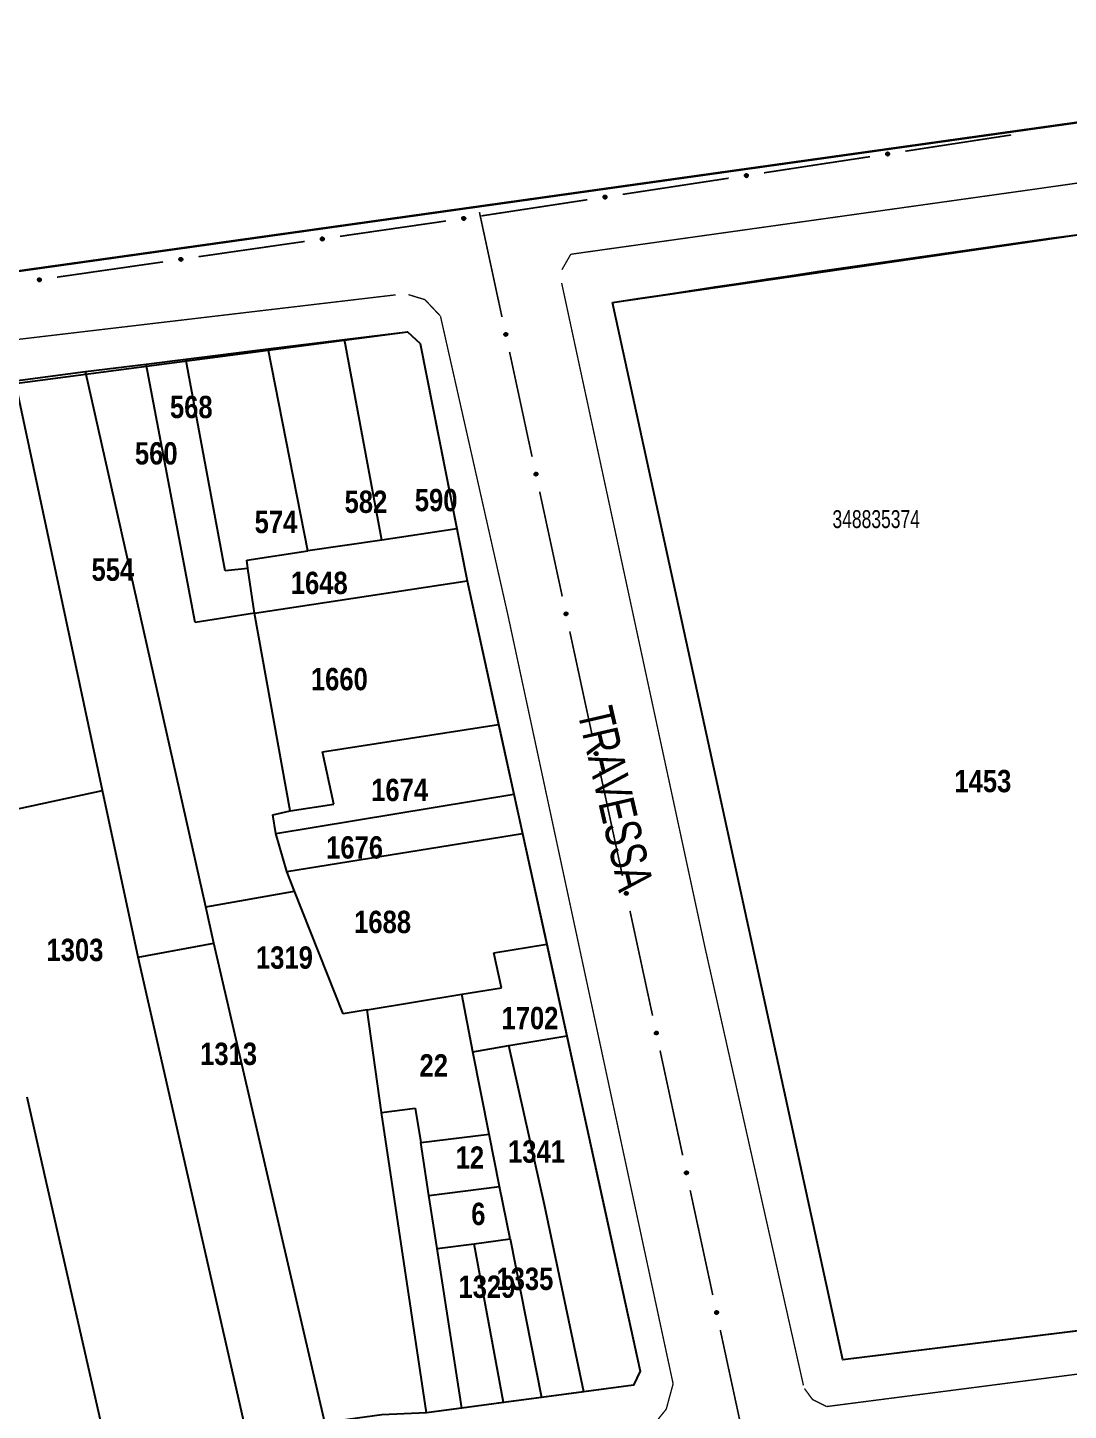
# Model space of a CAD drawing. Extents: x 200120 to 201962, y 4837541 to 4839252.
# Drawn here: x 201455.8 to 201572.3, y 4838923.5 to 4839078.3 of the extents above; entities that cross this region are included whole.
import ezdxf
from ezdxf.enums import TextEntityAlignment as Align

# ---------------------------------------------------------------- set-up
doc = ezdxf.new("R2010")
doc.units = 0
doc.header["$LTSCALE"] = 3
doc.header["$MEASUREMENT"] = 0
for name, color, linetype in [('CD-MALHA-LOTES', 40, 'CONTINUOUS'), ('CD_TXT_QUADRA', 7, 'CONTINUOUS'), ('LM-LIM-SETOR-FISCAL', 7, 'CONTINUOUS'), ('RU-QUADRAS', 210, 'CONTINUOUS'), ('SV-EIXO-RUA-PAV', 20, 'CONTINUOUS'), ('SV-RUA-PAVIM-S-GUIA-C-GUIA', 7, 'CONTINUOUS'), ('SV-TXT-RUA-PAV-S-GUIA-C-GUIA', 7, 'CONTINUOUS'), ('Th_NmrPort', 1, 'CONTINUOUS')]:
    doc.layers.add(name, color=color, linetype=linetype)
doc.styles.add('ARIAL', font='ARIAL.TTF')
doc.styles.get("Standard").update_dxf_attribs({"font": 'swisscbo.ttf'})
doc.linetypes.add('Limite', pattern='A,20,-3,[130,ltypeshp.shx,S=6.35,R=0,X=0,Y=0],-3,20', length=46)

msp = doc.modelspace()

# ---------------------------------------------------------------- linework, layer by layer
at = {"layer": 'CD-MALHA-LOTES'}
for p, q in [((201521.24, 4839047.5), (201574.82, 4839055.32)), ((201547, 4838929.18), (201521.24, 4839047.5)), ((201491.21, 4839043.38), (201498.27, 4839044.25)), ((201498.27, 4839044.25), (201499.69, 4839042.91)), ((201482.69, 4839042.33), (201491.21, 4839043.38)), ((201495.39, 4839020.93), (201491.21, 4839043.38)), ((201499.69, 4839042.91), (201503.8, 4839022.18)), ((201469, 4839040.63), (201473.46, 4839041.18)), ((201473.46, 4839041.18), (201482.69, 4839042.33)), ((201477.85, 4839017.48), (201473.46, 4839041.18)), ((201487.1, 4839019.7), (201482.69, 4839042.33)), ((201454.36, 4839038.73), (201462.21, 4839039.79)), ((201462.21, 4839039.79), (201469, 4839040.63)), ((201475.68, 4838979.86), (201462.21, 4839039.79)), ((201474.5, 4839011.71), (201469, 4839040.63)), ((201464.14, 4838992.89), (201454.36, 4839038.73)), ((201495.39, 4839020.93), (201487.1, 4839019.7)), ((201503.8, 4839022.18), (201495.39, 4839020.93)), ((201503.8, 4839022.18), (201504.95, 4839016.36)), ((201480.28, 4839018.68), (201487.1, 4839019.7)), ((201480.41, 4839017.75), (201477.85, 4839017.48)), ((201480.41, 4839017.75), (201480.28, 4839018.68)), ((201481.13, 4839012.73), (201480.41, 4839017.75)), ((201481.13, 4839012.73), (201504.95, 4839016.36)), ((201504.95, 4839016.36), (201508.47, 4839000.28)), ((201481.13, 4839012.73), (201474.5, 4839011.71)), ((201485.14, 4838990.6), (201481.13, 4839012.73)), ((201488.75, 4838997.22), (201508.47, 4839000.28)), ((201508.47, 4839000.28), (201510.18, 4838992.48)), ((201490.03, 4838991.36), (201488.75, 4838997.22)), ((201428.15, 4838985.18), (201464.14, 4838992.89)), ((201468.12, 4838974.23), (201464.14, 4838992.89)), ((201483.53, 4838988.07), (201510.18, 4838992.48)), ((201485.14, 4838990.6), (201490.03, 4838991.36)), ((201510.18, 4838992.48), (201511.14, 4838988.09)), ((201483.18, 4838990.18), (201485.14, 4838990.6)), ((201483.53, 4838988.07), (201483.18, 4838990.18)), ((201484.77, 4838983.84), (201483.53, 4838988.07)), ((201484.77, 4838983.84), (201511.14, 4838988.09)), ((201511.14, 4838988.09), (201513.86, 4838975.68)), ((201485.63, 4838981.64), (201484.77, 4838983.84)), ((201475.68, 4838979.86), (201485.63, 4838981.64)), ((201491.06, 4838967.91), (201485.63, 4838981.64)), ((201476.61, 4838975.8), (201475.68, 4838979.86)), ((201468.12, 4838974.23), (201476.61, 4838975.8)), ((201489.01, 4838922.14), (201476.61, 4838975.8)), ((201507.94, 4838974.72), (201513.86, 4838975.68)), ((201508.8, 4838970.81), (201507.94, 4838974.72)), ((201513.86, 4838975.68), (201516.1, 4838965.44)), ((201480.26, 4838920.97), (201468.12, 4838974.23)), ((201493.76, 4838968.35), (201504.36, 4838970.09)), ((201504.36, 4838970.09), (201508.8, 4838970.81)), ((201505.59, 4838963.64), (201504.36, 4838970.09)), ((201493.76, 4838968.35), (201491.06, 4838967.91)), ((201495.37, 4838956.84), (201493.76, 4838968.35)), ((201509.63, 4838964.35), (201516.1, 4838965.44)), ((201516.1, 4838965.44), (201520.04, 4838947.45)), ((201505.59, 4838963.64), (201509.63, 4838964.35)), ((201507.42, 4838954.41), (201505.59, 4838963.64)), ((201513.61, 4838946.52), (201509.63, 4838964.35)), ((201457.87, 4838948.98), (201455.7, 4838958.55)), ((201495.37, 4838956.84), (201499.15, 4838957.33)), ((201499.15, 4838957.33), (201499.75, 4838953.48)), ((201500.4, 4838923.22), (201495.37, 4838956.84)), ((201499.75, 4838953.48), (201507.42, 4838954.41)), ((201508.59, 4838948.55), (201507.42, 4838954.41)), ((201500.67, 4838947.55), (201499.75, 4838953.48)), ((201464.72, 4838918.9), (201457.87, 4838948.98)), ((201500.67, 4838947.55), (201508.59, 4838948.55)), ((201509.76, 4838942.69), (201508.59, 4838948.55)), ((201501.59, 4838941.62), (201500.67, 4838947.55)), ((201518.02, 4838925.58), (201513.61, 4838946.52)), ((201520.04, 4838947.45), (201524.31, 4838927.91)), ((201501.59, 4838941.62), (201505.72, 4838942.16)), ((201505.72, 4838942.16), (201509.76, 4838942.69)), ((201509.03, 4838924.38), (201505.72, 4838942.16)), ((201509.76, 4838942.69), (201513.29, 4838924.95)), ((201504.37, 4838923.75), (201501.59, 4838941.62)), ((201594.21, 4838934.97), (201547, 4838929.18)), ((201524.31, 4838927.91), (201523.56, 4838926.32)), ((201523.56, 4838926.32), (201518.02, 4838925.58)), ((201513.29, 4838924.95), (201509.03, 4838924.38)), ((201518.02, 4838925.58), (201513.29, 4838924.95)), ((201504.37, 4838923.75), (201500.4, 4838923.22)), ((201509.03, 4838924.38), (201504.37, 4838923.75))]:
    msp.add_line(p, q, dxfattribs=at)
at = {"layer": 'LM-LIM-SETOR-FISCAL', "linetype": 'Limite', "ltscale": 0.1, "const_width": 0.25}
msp.add_lwpolyline([(201061.47, 4838944.21), (201080.55, 4838915.14), (201093.87, 4838927.05), (201132.52, 4838956.39), (201159.21, 4838974.45), (201226.49, 4839019), (201647.91, 4839078.14), (201676.49, 4838941.35), (201680.12, 4838941.9), (201689.97, 4838899.54), (201695.64, 4838875.82), (201701.83, 4838849.53), (201705.72, 4838833.17), (201725.64, 4838746.02), (201739.56, 4838683.09), (201748.1, 4838649.87), (201789.28, 4838468.11), (201797.06, 4838435.14), (201821.33, 4838330.99), (201830.02, 4838290.7), (201844.05, 4838233.07), (201798.93, 4838229.75), (201783.06, 4838223.87)], dxfattribs=at)
at = {"layer": 'RU-QUADRAS', "color": 6, "linetype": 'Continuous'}
msp.add_lwpolyline([(201521.24, 4839047.5, -0.007946), (201613.2, 4839060.3), (201640.15, 4839065.94), (201645.87, 4839042.64), (201667.21, 4838947.21), (201665.65, 4838945.28, 0.015327), (201594.21, 4838934.97), (201547, 4838929.18)], format="xyb", close=True, dxfattribs=at)
msp.add_lwpolyline([(201386.79, 4839029.57), (201498.27, 4839044.25), (201499.69, 4839042.91), (201504.95, 4839016.36), (201524.31, 4838927.91), (201523.56, 4838926.32), (201500.4, 4838923.22), (201495.41, 4838922.99), (201413.2, 4838911.72)], close=True, dxfattribs=at)
at = {"layer": 'SV-EIXO-RUA-PAV', "const_width": 0.18}
for points in [[(201554, 4839064.45), (201565.86, 4839066.27)], [(201538.19, 4839062.03), (201545.11, 4839063.09)], [(201545.11, 4839063.09), (201545.98, 4839063.22)], [(201545.98, 4839063.22), (201550.05, 4839063.84)], [(201522.37, 4839059.62), (201534.23, 4839061.43)], [(201506.55, 4839057.21), (201518.41, 4839059.02)], [(201490.72, 4839054.92), (201502.59, 4839056.64)], [(201506.33, 4839057.63), (201506.42, 4839057.19)], [(201506.42, 4839057.19), (201508.85, 4839045.89)], [(201474.88, 4839052.64), (201486.76, 4839054.35)], [(201459.04, 4839050.35), (201470.92, 4839052.06)], [(201509.7, 4839041.98), (201512.22, 4839030.25)], [(201513.07, 4839026.34), (201515.6, 4839014.61)], [(201516.44, 4839010.7), (201518.97, 4838998.97)], [(201519.81, 4838995.06), (201522.34, 4838983.33)], [(201523.18, 4838979.42), (201525.71, 4838967.69)], [(201526.55, 4838963.78), (201529.08, 4838952.05)], [(201529.92, 4838948.14), (201532.45, 4838936.41)], [(201533.29, 4838932.5), (201535.82, 4838920.77)]]:
    msp.add_lwpolyline(points, dxfattribs=at)
at = {"layer": 'SV-EIXO-RUA-PAV'}
for points in [[(201551.87, 4839064.23), (201551.9, 4839064.27), (201551.93, 4839064.3), (201551.96, 4839064.32), (201552, 4839064.32), (201552.03, 4839064.33), (201552.07, 4839064.32), (201552.11, 4839064.31), (201552.15, 4839064.28), (201552.17, 4839064.24), (201552.19, 4839064.21), (201552.2, 4839064.18), (201552.2, 4839064.14), (201552.19, 4839064.1), (201552.18, 4839064.07), (201552.15, 4839064.03), (201552.12, 4839064), (201552.08, 4839063.98), (201552.05, 4839063.98), (201552.01, 4839063.97), (201551.98, 4839063.98), (201551.94, 4839063.99), (201551.9, 4839064.02), (201551.87, 4839064.06), (201551.86, 4839064.09), (201551.85, 4839064.12), (201551.85, 4839064.16), (201551.85, 4839064.19), (201551.87, 4839064.23)], [(201536.05, 4839061.82), (201536.08, 4839061.86), (201536.11, 4839061.89), (201536.15, 4839061.9), (201536.18, 4839061.91), (201536.21, 4839061.91), (201536.25, 4839061.91), (201536.29, 4839061.89), (201536.33, 4839061.86), (201536.36, 4839061.83), (201536.37, 4839061.79), (201536.38, 4839061.76), (201536.38, 4839061.73), (201536.38, 4839061.69), (201536.36, 4839061.65), (201536.33, 4839061.61), (201536.3, 4839061.58), (201536.27, 4839061.57), (201536.23, 4839061.56), (201536.2, 4839061.56), (201536.16, 4839061.56), (201536.12, 4839061.58), (201536.08, 4839061.61), (201536.05, 4839061.64), (201536.04, 4839061.67), (201536.03, 4839061.71), (201536.03, 4839061.74), (201536.03, 4839061.78), (201536.05, 4839061.82)], [(201520.23, 4839059.41), (201520.26, 4839059.45), (201520.29, 4839059.48), (201520.33, 4839059.49), (201520.36, 4839059.5), (201520.4, 4839059.5), (201520.43, 4839059.49), (201520.47, 4839059.48), (201520.51, 4839059.45), (201520.54, 4839059.42), (201520.56, 4839059.38), (201520.56, 4839059.35), (201520.57, 4839059.31), (201520.56, 4839059.28), (201520.54, 4839059.24), (201520.52, 4839059.2), (201520.48, 4839059.17), (201520.45, 4839059.16), (201520.41, 4839059.15), (201520.38, 4839059.15), (201520.34, 4839059.15), (201520.3, 4839059.17), (201520.27, 4839059.2), (201520.24, 4839059.23), (201520.22, 4839059.26), (201520.22, 4839059.3), (201520.21, 4839059.33), (201520.22, 4839059.37), (201520.23, 4839059.41)], [(201504.41, 4839057.01), (201504.44, 4839057.05), (201504.48, 4839057.08), (201504.51, 4839057.1), (201504.54, 4839057.1), (201504.58, 4839057.1), (201504.62, 4839057.1), (201504.65, 4839057.08), (201504.69, 4839057.05), (201504.72, 4839057.02), (201504.74, 4839056.99), (201504.75, 4839056.95), (201504.75, 4839056.92), (201504.74, 4839056.88), (201504.72, 4839056.84), (201504.69, 4839056.8), (201504.66, 4839056.77), (201504.63, 4839056.76), (201504.59, 4839056.75), (201504.56, 4839056.75), (201504.52, 4839056.76), (201504.48, 4839056.77), (201504.44, 4839056.8), (201504.42, 4839056.83), (201504.4, 4839056.87), (201504.4, 4839056.9), (201504.39, 4839056.94), (201504.4, 4839056.97), (201504.41, 4839057.01)], [(201488.58, 4839054.73), (201488.61, 4839054.76), (201488.64, 4839054.79), (201488.67, 4839054.81), (201488.71, 4839054.81), (201488.74, 4839054.82), (201488.78, 4839054.81), (201488.82, 4839054.8), (201488.86, 4839054.77), (201488.88, 4839054.73), (201488.9, 4839054.7), (201488.91, 4839054.66), (201488.91, 4839054.63), (201488.9, 4839054.59), (201488.89, 4839054.55), (201488.86, 4839054.51), (201488.83, 4839054.49), (201488.79, 4839054.47), (201488.76, 4839054.47), (201488.72, 4839054.46), (201488.69, 4839054.47), (201488.65, 4839054.48), (201488.61, 4839054.51), (201488.58, 4839054.55), (201488.57, 4839054.58), (201488.56, 4839054.61), (201488.56, 4839054.65), (201488.56, 4839054.69), (201488.58, 4839054.73)], [(201472.74, 4839052.44), (201472.77, 4839052.48), (201472.8, 4839052.51), (201472.84, 4839052.52), (201472.87, 4839052.53), (201472.91, 4839052.53), (201472.94, 4839052.52), (201472.98, 4839052.51), (201473.02, 4839052.48), (201473.05, 4839052.45), (201473.07, 4839052.41), (201473.07, 4839052.38), (201473.08, 4839052.34), (201473.07, 4839052.31), (201473.05, 4839052.27), (201473.02, 4839052.23), (201472.99, 4839052.2), (201472.96, 4839052.19), (201472.92, 4839052.18), (201472.89, 4839052.18), (201472.85, 4839052.18), (201472.81, 4839052.2), (201472.77, 4839052.23), (201472.75, 4839052.26), (201472.73, 4839052.29), (201472.72, 4839052.33), (201472.72, 4839052.36), (201472.73, 4839052.4), (201472.74, 4839052.44)], [(201456.91, 4839050.15), (201456.94, 4839050.19), (201456.97, 4839050.22), (201457, 4839050.24), (201457.04, 4839050.24), (201457.07, 4839050.24), (201457.11, 4839050.24), (201457.15, 4839050.22), (201457.19, 4839050.19), (201457.21, 4839050.16), (201457.23, 4839050.13), (201457.24, 4839050.09), (201457.24, 4839050.06), (201457.23, 4839050.02), (201457.22, 4839049.98), (201457.19, 4839049.94), (201457.15, 4839049.91), (201457.12, 4839049.9), (201457.09, 4839049.89), (201457.05, 4839049.89), (201457.02, 4839049.9), (201456.98, 4839049.91), (201456.94, 4839049.94), (201456.91, 4839049.97), (201456.9, 4839050.01), (201456.89, 4839050.04), (201456.89, 4839050.08), (201456.89, 4839050.11), (201456.91, 4839050.15)], [(201509.35, 4839044.1), (201509.39, 4839044.08), (201509.42, 4839044.05), (201509.44, 4839044.01), (201509.45, 4839043.98), (201509.46, 4839043.94), (201509.45, 4839043.91), (201509.44, 4839043.87), (201509.41, 4839043.83), (201509.38, 4839043.8), (201509.35, 4839043.78), (201509.31, 4839043.77), (201509.28, 4839043.76), (201509.24, 4839043.77), (201509.2, 4839043.78), (201509.16, 4839043.81), (201509.13, 4839043.84), (201509.12, 4839043.87), (201509.11, 4839043.91), (201509.1, 4839043.94), (201509.1, 4839043.98), (201509.12, 4839044.02), (201509.14, 4839044.06), (201509.17, 4839044.09), (201509.21, 4839044.1), (201509.24, 4839044.11), (201509.28, 4839044.12), (201509.31, 4839044.12), (201509.35, 4839044.1)], [(201512.72, 4839028.46), (201512.76, 4839028.44), (201512.8, 4839028.41), (201512.81, 4839028.37), (201512.82, 4839028.34), (201512.83, 4839028.3), (201512.82, 4839028.27), (201512.81, 4839028.23), (201512.78, 4839028.19), (201512.75, 4839028.16), (201512.72, 4839028.14), (201512.69, 4839028.13), (201512.65, 4839028.12), (201512.61, 4839028.13), (201512.57, 4839028.14), (201512.53, 4839028.17), (201512.5, 4839028.2), (201512.49, 4839028.23), (201512.48, 4839028.27), (201512.47, 4839028.3), (201512.48, 4839028.34), (201512.49, 4839028.38), (201512.52, 4839028.42), (201512.55, 4839028.45), (201512.58, 4839028.46), (201512.61, 4839028.47), (201512.65, 4839028.48), (201512.68, 4839028.48), (201512.72, 4839028.46)], [(201516.09, 4839012.82), (201516.14, 4839012.79), (201516.17, 4839012.76), (201516.18, 4839012.73), (201516.19, 4839012.7), (201516.2, 4839012.66), (201516.19, 4839012.63), (201516.18, 4839012.59), (201516.15, 4839012.55), (201516.12, 4839012.52), (201516.09, 4839012.5), (201516.06, 4839012.49), (201516.02, 4839012.48), (201515.98, 4839012.49), (201515.94, 4839012.5), (201515.9, 4839012.53), (201515.87, 4839012.56), (201515.86, 4839012.59), (201515.85, 4839012.62), (201515.84, 4839012.66), (201515.85, 4839012.7), (201515.86, 4839012.74), (201515.89, 4839012.78), (201515.92, 4839012.81), (201515.95, 4839012.82), (201515.98, 4839012.83), (201516.02, 4839012.84), (201516.05, 4839012.84), (201516.09, 4839012.82)], [(201519.46, 4838997.18), (201519.51, 4838997.15), (201519.54, 4838997.12), (201519.55, 4838997.09), (201519.56, 4838997.06), (201519.57, 4838997.02), (201519.56, 4838996.99), (201519.55, 4838996.95), (201519.53, 4838996.9), (201519.49, 4838996.88), (201519.46, 4838996.86), (201519.43, 4838996.85), (201519.39, 4838996.84), (201519.35, 4838996.85), (201519.31, 4838996.86), (201519.27, 4838996.89), (201519.24, 4838996.92), (201519.23, 4838996.95), (201519.22, 4838996.98), (201519.21, 4838997.02), (201519.22, 4838997.05), (201519.23, 4838997.09), (201519.26, 4838997.14), (201519.29, 4838997.16), (201519.32, 4838997.18), (201519.35, 4838997.19), (201519.39, 4838997.2), (201519.42, 4838997.19), (201519.46, 4838997.18)], [(201522.83, 4838981.54), (201522.88, 4838981.51), (201522.91, 4838981.48), (201522.92, 4838981.45), (201522.93, 4838981.42), (201522.94, 4838981.38), (201522.93, 4838981.34), (201522.92, 4838981.31), (201522.9, 4838981.26), (201522.86, 4838981.23), (201522.83, 4838981.22), (201522.8, 4838981.2), (201522.76, 4838981.2), (201522.73, 4838981.21), (201522.69, 4838981.22), (201522.64, 4838981.25), (201522.61, 4838981.28), (201522.6, 4838981.31), (201522.59, 4838981.34), (201522.58, 4838981.38), (201522.59, 4838981.41), (201522.6, 4838981.45), (201522.63, 4838981.49), (201522.66, 4838981.52), (201522.69, 4838981.54), (201522.72, 4838981.55), (201522.76, 4838981.56), (201522.79, 4838981.55), (201522.83, 4838981.54)], [(201526.21, 4838965.9), (201526.25, 4838965.87), (201526.28, 4838965.84), (201526.29, 4838965.81), (201526.3, 4838965.77), (201526.31, 4838965.74), (201526.3, 4838965.7), (201526.29, 4838965.66), (201526.27, 4838965.62), (201526.23, 4838965.59), (201526.2, 4838965.57), (201526.17, 4838965.56), (201526.13, 4838965.56), (201526.1, 4838965.56), (201526.06, 4838965.58), (201526.01, 4838965.6), (201525.98, 4838965.63), (201525.97, 4838965.67), (201525.96, 4838965.7), (201525.95, 4838965.74), (201525.96, 4838965.77), (201525.97, 4838965.81), (201526, 4838965.85), (201526.03, 4838965.88), (201526.06, 4838965.9), (201526.09, 4838965.91), (201526.13, 4838965.91), (201526.16, 4838965.91), (201526.21, 4838965.9)], [(201529.58, 4838950.26), (201529.62, 4838950.23), (201529.65, 4838950.2), (201529.67, 4838950.17), (201529.67, 4838950.13), (201529.68, 4838950.1), (201529.67, 4838950.06), (201529.66, 4838950.02), (201529.64, 4838949.98), (201529.6, 4838949.95), (201529.57, 4838949.93), (201529.54, 4838949.92), (201529.5, 4838949.92), (201529.47, 4838949.92), (201529.43, 4838949.94), (201529.38, 4838949.96), (201529.36, 4838949.99), (201529.34, 4838950.03), (201529.33, 4838950.06), (201529.32, 4838950.1), (201529.33, 4838950.13), (201529.34, 4838950.17), (201529.37, 4838950.21), (201529.4, 4838950.24), (201529.43, 4838950.26), (201529.46, 4838950.27), (201529.5, 4838950.27), (201529.54, 4838950.27), (201529.58, 4838950.26)], [(201532.95, 4838934.62), (201532.99, 4838934.59), (201533.02, 4838934.56), (201533.04, 4838934.53), (201533.04, 4838934.49), (201533.05, 4838934.46), (201533.05, 4838934.42), (201533.03, 4838934.38), (201533.01, 4838934.34), (201532.97, 4838934.31), (201532.94, 4838934.29), (201532.91, 4838934.28), (201532.87, 4838934.28), (201532.84, 4838934.28), (201532.8, 4838934.3), (201532.76, 4838934.32), (201532.73, 4838934.35), (201532.71, 4838934.38), (201532.7, 4838934.42), (201532.69, 4838934.45), (201532.7, 4838934.49), (201532.71, 4838934.53), (201532.74, 4838934.57), (201532.77, 4838934.6), (201532.8, 4838934.62), (201532.83, 4838934.63), (201532.87, 4838934.63), (201532.91, 4838934.63), (201532.95, 4838934.62)]]:
    msp.add_lwpolyline(points, close=True, dxfattribs=at)
for points in [[(201551.85, 4839064.19), (201552.15, 4839064.28)], [(201551.85, 4839064.18), (201552.15, 4839064.26)], [(201551.85, 4839064.16), (201552.17, 4839064.24)], [(201551.85, 4839064.14), (201552.18, 4839064.23)], [(201551.85, 4839064.12), (201552.19, 4839064.21)], [(201551.86, 4839064.21), (201552.12, 4839064.29)], [(201551.86, 4839064.11), (201552.19, 4839064.19)], [(201551.86, 4839064.09), (201552.2, 4839064.18)], [(201551.87, 4839064.23), (201552.11, 4839064.31)], [(201551.87, 4839064.07), (201552.2, 4839064.16)], [(201551.87, 4839064.06), (201552.2, 4839064.14)], [(201551.88, 4839064.26), (201552.08, 4839064.31)], [(201551.89, 4839064.04), (201552.19, 4839064.12)], [(201551.9, 4839064.27), (201552.07, 4839064.32)], [(201551.9, 4839064.02), (201552.19, 4839064.1)], [(201551.91, 4839064.29), (201552.04, 4839064.32)], [(201551.92, 4839064.01), (201552.18, 4839064.08)], [(201551.93, 4839064.3), (201552.03, 4839064.33)], [(201551.94, 4839063.99), (201552.18, 4839064.07)], [(201551.96, 4839063.99), (201552.16, 4839064.04)], [(201551.98, 4839063.98), (201552.15, 4839064.03)], [(201552, 4839063.98), (201552.13, 4839064.01)], [(201552.01, 4839063.97), (201552.12, 4839064)], [(201536.03, 4839061.78), (201536.33, 4839061.86)], [(201536.03, 4839061.74), (201536.36, 4839061.83)], [(201536.03, 4839061.73), (201536.36, 4839061.81)], [(201536.03, 4839061.71), (201536.37, 4839061.79)], [(201536.04, 4839061.8), (201536.31, 4839061.87)], [(201536.04, 4839061.76), (201536.34, 4839061.84)], [(201536.04, 4839061.69), (201536.38, 4839061.77)], [(201536.04, 4839061.67), (201536.38, 4839061.76)], [(201536.05, 4839061.82), (201536.29, 4839061.89)], [(201536.05, 4839061.66), (201536.38, 4839061.74)], [(201536.05, 4839061.64), (201536.38, 4839061.73)], [(201536.07, 4839061.84), (201536.26, 4839061.9)], [(201536.07, 4839061.62), (201536.38, 4839061.71)], [(201536.08, 4839061.86), (201536.25, 4839061.91)], [(201536.08, 4839061.61), (201536.38, 4839061.69)], [(201536.1, 4839061.87), (201536.22, 4839061.91)], [(201536.11, 4839061.89), (201536.21, 4839061.91)], [(201536.11, 4839061.59), (201536.37, 4839061.67)], [(201536.12, 4839061.58), (201536.36, 4839061.65)], [(201536.15, 4839061.57), (201536.34, 4839061.63)], [(201536.16, 4839061.56), (201536.33, 4839061.61)], [(201536.18, 4839061.56), (201536.31, 4839061.59)], [(201536.2, 4839061.56), (201536.3, 4839061.58)], [(201520.21, 4839059.33), (201520.54, 4839059.42)], [(201520.22, 4839059.37), (201520.51, 4839059.45)], [(201520.22, 4839059.35), (201520.52, 4839059.43)], [(201520.23, 4839059.41), (201520.47, 4839059.48)], [(201520.23, 4839059.39), (201520.49, 4839059.46)], [(201520.25, 4839059.43), (201520.45, 4839059.49)], [(201520.26, 4839059.45), (201520.43, 4839059.49)], [(201520.28, 4839059.46), (201520.41, 4839059.49)], [(201520.29, 4839059.48), (201520.4, 4839059.5)], [(201520.22, 4839059.32), (201520.54, 4839059.4)], [(201520.22, 4839059.3), (201520.56, 4839059.38)], [(201520.22, 4839059.28), (201520.56, 4839059.36)], [(201520.22, 4839059.26), (201520.56, 4839059.35)], [(201520.23, 4839059.24), (201520.56, 4839059.33)], [(201520.24, 4839059.23), (201520.57, 4839059.31)], [(201520.25, 4839059.21), (201520.56, 4839059.29)], [(201520.27, 4839059.2), (201520.56, 4839059.28)], [(201520.29, 4839059.18), (201520.55, 4839059.26)], [(201520.3, 4839059.17), (201520.54, 4839059.24)], [(201520.33, 4839059.16), (201520.52, 4839059.22)], [(201520.34, 4839059.15), (201520.52, 4839059.2)], [(201520.37, 4839059.15), (201520.49, 4839059.18)], [(201520.38, 4839059.15), (201520.48, 4839059.17)], [(201504.39, 4839056.94), (201504.72, 4839057.02)], [(201504.4, 4839056.97), (201504.69, 4839057.05)], [(201504.4, 4839056.95), (201504.7, 4839057.04)], [(201504.4, 4839056.92), (201504.72, 4839057)], [(201504.4, 4839056.9), (201504.74, 4839056.99)], [(201504.4, 4839056.88), (201504.74, 4839056.97)], [(201504.4, 4839056.87), (201504.75, 4839056.95)], [(201504.41, 4839057.01), (201504.65, 4839057.08)], [(201504.41, 4839056.99), (201504.67, 4839057.07)], [(201504.41, 4839056.85), (201504.74, 4839056.93)], [(201504.42, 4839056.83), (201504.75, 4839056.92)], [(201504.43, 4839057.03), (201504.63, 4839057.09)], [(201504.43, 4839056.82), (201504.74, 4839056.9)], [(201504.44, 4839057.05), (201504.62, 4839057.1)], [(201504.44, 4839056.8), (201504.74, 4839056.88)], [(201504.46, 4839057.07), (201504.59, 4839057.1)], [(201504.47, 4839056.79), (201504.73, 4839056.86)], [(201504.48, 4839057.08), (201504.58, 4839057.1)], [(201504.48, 4839056.77), (201504.72, 4839056.84)], [(201504.51, 4839056.77), (201504.7, 4839056.82)], [(201504.52, 4839056.76), (201504.69, 4839056.8)], [(201504.54, 4839056.75), (201504.67, 4839056.79)], [(201504.56, 4839056.75), (201504.66, 4839056.77)], [(201488.57, 4839054.7), (201488.83, 4839054.78)], [(201488.58, 4839054.73), (201488.82, 4839054.8)], [(201488.6, 4839054.75), (201488.79, 4839054.8)], [(201488.61, 4839054.76), (201488.78, 4839054.81)], [(201488.63, 4839054.78), (201488.75, 4839054.81)], [(201488.64, 4839054.79), (201488.74, 4839054.82)], [(201488.56, 4839054.69), (201488.86, 4839054.77)], [(201488.56, 4839054.67), (201488.87, 4839054.75)], [(201488.56, 4839054.65), (201488.88, 4839054.73)], [(201488.56, 4839054.63), (201488.89, 4839054.72)], [(201488.56, 4839054.61), (201488.9, 4839054.7)], [(201488.57, 4839054.6), (201488.9, 4839054.68)], [(201488.57, 4839054.58), (201488.91, 4839054.66)], [(201488.58, 4839054.56), (201488.91, 4839054.65)], [(201488.58, 4839054.55), (201488.91, 4839054.63)], [(201488.6, 4839054.53), (201488.9, 4839054.61)], [(201488.61, 4839054.51), (201488.9, 4839054.59)], [(201488.63, 4839054.5), (201488.89, 4839054.57)], [(201488.65, 4839054.48), (201488.89, 4839054.55)], [(201488.67, 4839054.48), (201488.87, 4839054.53)], [(201488.69, 4839054.47), (201488.86, 4839054.51)], [(201488.71, 4839054.47), (201488.84, 4839054.5)], [(201488.72, 4839054.46), (201488.83, 4839054.49)], [(201472.72, 4839052.36), (201473.05, 4839052.45)], [(201472.72, 4839052.33), (201473.07, 4839052.41)], [(201472.73, 4839052.4), (201473.02, 4839052.48)], [(201472.73, 4839052.38), (201473.03, 4839052.46)], [(201472.73, 4839052.35), (201473.05, 4839052.43)], [(201472.73, 4839052.31), (201473.07, 4839052.39)], [(201472.73, 4839052.29), (201473.07, 4839052.38)], [(201472.74, 4839052.44), (201472.98, 4839052.51)], [(201472.74, 4839052.42), (201473, 4839052.49)], [(201472.74, 4839052.28), (201473.07, 4839052.36)], [(201472.75, 4839052.26), (201473.08, 4839052.34)], [(201472.76, 4839052.46), (201472.96, 4839052.52)], [(201472.76, 4839052.24), (201473.07, 4839052.32)], [(201472.77, 4839052.48), (201472.94, 4839052.52)], [(201472.77, 4839052.23), (201473.07, 4839052.31)], [(201472.79, 4839052.49), (201472.92, 4839052.53)], [(201472.8, 4839052.51), (201472.91, 4839052.53)], [(201472.8, 4839052.22), (201473.06, 4839052.29)], [(201472.81, 4839052.2), (201473.05, 4839052.27)], [(201472.84, 4839052.19), (201473.03, 4839052.25)], [(201472.85, 4839052.18), (201473.02, 4839052.23)], [(201472.87, 4839052.18), (201473, 4839052.21)], [(201472.89, 4839052.18), (201472.99, 4839052.2)], [(201456.89, 4839050.11), (201457.19, 4839050.19)], [(201456.89, 4839050.1), (201457.19, 4839050.18)], [(201456.89, 4839050.08), (201457.21, 4839050.16)], [(201456.89, 4839050.06), (201457.22, 4839050.14)], [(201456.89, 4839050.04), (201457.23, 4839050.13)], [(201456.9, 4839050.13), (201457.16, 4839050.21)], [(201456.91, 4839050.15), (201457.15, 4839050.22)], [(201456.92, 4839050.17), (201457.12, 4839050.23)], [(201456.94, 4839050.19), (201457.11, 4839050.24)], [(201456.95, 4839050.21), (201457.08, 4839050.24)], [(201456.97, 4839050.22), (201457.07, 4839050.24)], [(201456.89, 4839050.02), (201457.23, 4839050.11)], [(201456.9, 4839050.01), (201457.24, 4839050.09)], [(201456.91, 4839049.99), (201457.24, 4839050.07)], [(201456.91, 4839049.97), (201457.24, 4839050.06)], [(201456.93, 4839049.96), (201457.23, 4839050.04)], [(201456.94, 4839049.94), (201457.23, 4839050.02)], [(201456.96, 4839049.93), (201457.22, 4839050)], [(201456.98, 4839049.91), (201457.22, 4839049.98)], [(201457, 4839049.91), (201457.19, 4839049.96)], [(201457.02, 4839049.9), (201457.19, 4839049.94)], [(201457.04, 4839049.89), (201457.16, 4839049.93)], [(201457.05, 4839049.89), (201457.15, 4839049.91)], [(201509.1, 4839043.98), (201509.16, 4839043.81)], [(201509.1, 4839043.96), (201509.15, 4839043.83)], [(201509.1, 4839043.94), (201509.13, 4839043.84)], [(201509.11, 4839043.99), (201509.18, 4839043.8)], [(201509.12, 4839044.02), (201509.2, 4839043.78)], [(201509.13, 4839044.03), (201509.22, 4839043.78)], [(201509.14, 4839044.06), (201509.24, 4839043.77)], [(201509.16, 4839044.07), (201509.26, 4839043.77)], [(201509.17, 4839044.09), (201509.28, 4839043.76)], [(201509.19, 4839044.09), (201509.3, 4839043.77)], [(201509.21, 4839044.1), (201509.31, 4839043.77)], [(201509.22, 4839044.11), (201509.33, 4839043.77)], [(201509.24, 4839044.11), (201509.35, 4839043.78)], [(201509.26, 4839044.11), (201509.37, 4839043.79)], [(201509.28, 4839044.12), (201509.38, 4839043.8)], [(201509.3, 4839044.11), (201509.4, 4839043.82)], [(201509.31, 4839044.12), (201509.41, 4839043.83)], [(201509.33, 4839044.11), (201509.42, 4839043.85)], [(201509.35, 4839044.1), (201509.44, 4839043.87)], [(201509.37, 4839044.09), (201509.44, 4839043.9)], [(201509.39, 4839044.08), (201509.45, 4839043.91)], [(201509.41, 4839044.06), (201509.45, 4839043.94)], [(201509.42, 4839044.05), (201509.46, 4839043.94)], [(201512.58, 4839028.46), (201512.69, 4839028.13)], [(201512.59, 4839028.47), (201512.7, 4839028.13)], [(201512.61, 4839028.47), (201512.72, 4839028.14)], [(201512.63, 4839028.47), (201512.74, 4839028.15)], [(201512.65, 4839028.48), (201512.75, 4839028.16)], [(201512.67, 4839028.47), (201512.77, 4839028.18)], [(201512.68, 4839028.48), (201512.78, 4839028.19)], [(201512.7, 4839028.47), (201512.79, 4839028.21)], [(201512.72, 4839028.46), (201512.81, 4839028.23)], [(201512.47, 4839028.3), (201512.5, 4839028.2)], [(201512.48, 4839028.34), (201512.53, 4839028.17)], [(201512.48, 4839028.31), (201512.52, 4839028.19)], [(201512.49, 4839028.38), (201512.57, 4839028.14)], [(201512.49, 4839028.35), (201512.55, 4839028.16)], [(201512.5, 4839028.39), (201512.59, 4839028.14)], [(201512.52, 4839028.42), (201512.61, 4839028.13)], [(201512.53, 4839028.43), (201512.63, 4839028.13)], [(201512.55, 4839028.45), (201512.65, 4839028.12)], [(201512.56, 4839028.45), (201512.67, 4839028.13)], [(201512.75, 4839028.45), (201512.81, 4839028.26)], [(201512.76, 4839028.44), (201512.82, 4839028.27)], [(201512.78, 4839028.42), (201512.82, 4839028.29)], [(201512.8, 4839028.41), (201512.83, 4839028.3)], [(201515.84, 4839012.66), (201515.87, 4839012.56)], [(201515.85, 4839012.7), (201515.9, 4839012.53)], [(201515.85, 4839012.67), (201515.89, 4839012.55)], [(201515.86, 4839012.74), (201515.94, 4839012.5)], [(201515.86, 4839012.71), (201515.92, 4839012.52)], [(201515.87, 4839012.75), (201515.96, 4839012.5)], [(201515.89, 4839012.78), (201515.98, 4839012.49)], [(201515.9, 4839012.79), (201516, 4839012.49)], [(201515.92, 4839012.81), (201516.02, 4839012.48)], [(201515.93, 4839012.81), (201516.04, 4839012.49)], [(201515.95, 4839012.82), (201516.06, 4839012.49)], [(201515.97, 4839012.82), (201516.07, 4839012.49)], [(201515.98, 4839012.83), (201516.09, 4839012.5)], [(201516, 4839012.83), (201516.11, 4839012.51)], [(201516.02, 4839012.84), (201516.12, 4839012.52)], [(201516.04, 4839012.83), (201516.14, 4839012.54)], [(201516.05, 4839012.84), (201516.15, 4839012.55)], [(201516.07, 4839012.83), (201516.17, 4839012.57)], [(201516.09, 4839012.82), (201516.18, 4839012.59)], [(201516.12, 4839012.81), (201516.18, 4839012.61)], [(201516.14, 4839012.79), (201516.19, 4839012.63)], [(201516.15, 4839012.78), (201516.19, 4839012.65)], [(201516.17, 4839012.76), (201516.2, 4839012.66)], [(201519.21, 4838997.02), (201519.24, 4838996.92)], [(201519.22, 4838997.05), (201519.27, 4838996.89)], [(201519.22, 4838997.03), (201519.26, 4838996.91)], [(201519.23, 4838997.09), (201519.31, 4838996.86)], [(201519.23, 4838997.07), (201519.29, 4838996.88)], [(201519.25, 4838997.11), (201519.33, 4838996.86)], [(201519.26, 4838997.14), (201519.35, 4838996.85)], [(201519.27, 4838997.15), (201519.37, 4838996.85)], [(201519.29, 4838997.16), (201519.39, 4838996.84)], [(201519.3, 4838997.17), (201519.41, 4838996.85)], [(201519.32, 4838997.18), (201519.43, 4838996.85)], [(201519.34, 4838997.18), (201519.44, 4838996.85)], [(201519.35, 4838997.19), (201519.46, 4838996.86)], [(201519.37, 4838997.19), (201519.48, 4838996.87)], [(201519.39, 4838997.2), (201519.49, 4838996.88)], [(201519.41, 4838997.19), (201519.51, 4838996.89)], [(201519.42, 4838997.19), (201519.53, 4838996.9)], [(201519.44, 4838997.19), (201519.54, 4838996.93)], [(201519.46, 4838997.18), (201519.55, 4838996.95)], [(201519.49, 4838997.16), (201519.56, 4838996.97)], [(201519.51, 4838997.15), (201519.56, 4838996.99)], [(201519.52, 4838997.14), (201519.56, 4838997.01)], [(201519.54, 4838997.12), (201519.57, 4838997.02)], [(201522.58, 4838981.38), (201522.61, 4838981.28)], [(201522.59, 4838981.41), (201522.64, 4838981.25)], [(201522.59, 4838981.39), (201522.63, 4838981.27)], [(201522.6, 4838981.45), (201522.69, 4838981.22)], [(201522.6, 4838981.43), (201522.66, 4838981.24)], [(201522.62, 4838981.47), (201522.7, 4838981.21)], [(201522.63, 4838981.49), (201522.73, 4838981.21)], [(201522.64, 4838981.51), (201522.74, 4838981.21)], [(201522.66, 4838981.52), (201522.76, 4838981.2)], [(201522.67, 4838981.53), (201522.78, 4838981.21)], [(201522.69, 4838981.54), (201522.8, 4838981.2)], [(201522.71, 4838981.54), (201522.81, 4838981.21)], [(201522.72, 4838981.55), (201522.83, 4838981.22)], [(201522.74, 4838981.55), (201522.85, 4838981.23)], [(201522.76, 4838981.56), (201522.86, 4838981.23)], [(201522.78, 4838981.55), (201522.88, 4838981.25)], [(201522.79, 4838981.55), (201522.9, 4838981.26)], [(201522.81, 4838981.55), (201522.91, 4838981.29)], [(201522.83, 4838981.54), (201522.92, 4838981.31)], [(201522.86, 4838981.52), (201522.93, 4838981.33)], [(201522.88, 4838981.51), (201522.93, 4838981.34)], [(201522.89, 4838981.5), (201522.93, 4838981.37)], [(201522.91, 4838981.48), (201522.94, 4838981.38)], [(201525.95, 4838965.74), (201525.98, 4838965.63)], [(201525.96, 4838965.77), (201526.01, 4838965.6)], [(201525.96, 4838965.75), (201526, 4838965.63)], [(201525.97, 4838965.81), (201526.06, 4838965.58)], [(201525.97, 4838965.79), (201526.03, 4838965.6)], [(201525.99, 4838965.83), (201526.07, 4838965.57)], [(201526, 4838965.85), (201526.1, 4838965.56)], [(201526.01, 4838965.87), (201526.11, 4838965.57)], [(201526.03, 4838965.88), (201526.13, 4838965.56)], [(201526.04, 4838965.89), (201526.15, 4838965.56)], [(201526.06, 4838965.9), (201526.17, 4838965.56)], [(201526.08, 4838965.9), (201526.18, 4838965.57)], [(201526.09, 4838965.91), (201526.2, 4838965.57)], [(201526.11, 4838965.91), (201526.22, 4838965.59)], [(201526.13, 4838965.91), (201526.23, 4838965.59)], [(201526.15, 4838965.91), (201526.25, 4838965.61)], [(201526.16, 4838965.91), (201526.27, 4838965.62)], [(201526.18, 4838965.9), (201526.28, 4838965.65)], [(201526.21, 4838965.9), (201526.29, 4838965.66)], [(201526.23, 4838965.88), (201526.3, 4838965.69)], [(201526.25, 4838965.87), (201526.3, 4838965.7)], [(201526.26, 4838965.85), (201526.3, 4838965.73)], [(201526.28, 4838965.84), (201526.31, 4838965.74)], [(201529.32, 4838950.1), (201529.36, 4838949.99)], [(201529.33, 4838950.13), (201529.38, 4838949.96)], [(201529.33, 4838950.11), (201529.37, 4838949.98)], [(201529.34, 4838950.17), (201529.43, 4838949.94)], [(201529.34, 4838950.15), (201529.4, 4838949.96)], [(201529.36, 4838950.19), (201529.45, 4838949.93)], [(201529.37, 4838950.21), (201529.47, 4838949.92)], [(201529.38, 4838950.22), (201529.48, 4838949.93)], [(201529.4, 4838950.24), (201529.5, 4838949.92)], [(201529.41, 4838950.25), (201529.52, 4838949.92)], [(201529.43, 4838950.26), (201529.54, 4838949.92)], [(201529.45, 4838950.26), (201529.55, 4838949.93)], [(201529.46, 4838950.27), (201529.57, 4838949.93)], [(201529.48, 4838950.27), (201529.59, 4838949.95)], [(201529.5, 4838950.27), (201529.6, 4838949.95)], [(201529.52, 4838950.27), (201529.62, 4838949.97)], [(201529.54, 4838950.27), (201529.64, 4838949.98)], [(201529.55, 4838950.26), (201529.65, 4838950.01)], [(201529.58, 4838950.26), (201529.66, 4838950.02)], [(201529.6, 4838950.24), (201529.67, 4838950.05)], [(201529.62, 4838950.23), (201529.67, 4838950.06)], [(201529.63, 4838950.21), (201529.67, 4838950.09)], [(201529.65, 4838950.2), (201529.68, 4838950.1)], [(201532.69, 4838934.45), (201532.73, 4838934.35)], [(201532.7, 4838934.49), (201532.76, 4838934.32)], [(201532.7, 4838934.47), (201532.74, 4838934.34)], [(201532.71, 4838934.53), (201532.8, 4838934.3)], [(201532.71, 4838934.51), (201532.77, 4838934.32)], [(201532.73, 4838934.55), (201532.82, 4838934.29)], [(201532.74, 4838934.57), (201532.84, 4838934.28)], [(201532.75, 4838934.58), (201532.85, 4838934.28)], [(201532.77, 4838934.6), (201532.87, 4838934.28)], [(201532.78, 4838934.61), (201532.89, 4838934.28)], [(201532.8, 4838934.62), (201532.91, 4838934.28)], [(201532.82, 4838934.62), (201532.92, 4838934.29)], [(201532.83, 4838934.63), (201532.94, 4838934.29)], [(201532.85, 4838934.63), (201532.96, 4838934.31)], [(201532.87, 4838934.63), (201532.97, 4838934.31)], [(201532.89, 4838934.63), (201532.99, 4838934.33)], [(201532.91, 4838934.63), (201533.01, 4838934.34)], [(201532.92, 4838934.62), (201533.02, 4838934.36)], [(201532.95, 4838934.62), (201533.03, 4838934.38)], [(201532.97, 4838934.6), (201533.04, 4838934.41)], [(201532.99, 4838934.59), (201533.05, 4838934.42)], [(201533, 4838934.57), (201533.04, 4838934.45)], [(201533.02, 4838934.56), (201533.05, 4838934.46)]]:
    msp.add_lwpolyline(points, dxfattribs=at)
at = {"layer": 'SV-RUA-PAVIM-S-GUIA-C-GUIA', "const_width": 0.15}
for points in [[(201568.48, 4839060.2), (201603.97, 4839065.25)], [(201517.38, 4839053.03), (201568.48, 4839060.2)], [(201515.56, 4839051.18), (201516.06, 4839052.06)], [(201516.06, 4839052.06), (201516.55, 4839052.91)], [(201516.55, 4839052.91), (201517.38, 4839053.03)], [(201531.57, 4838975.35), (201515.53, 4839049.7)], [(201420.74, 4839039.38), (201496.94, 4839048.37)], [(201498.38, 4839048.4), (201499.31, 4839048.11)], [(201499.31, 4839048.11), (201500.22, 4839047.84)], [(201500.22, 4839047.84), (201501.96, 4839045.99)], [(201501.97, 4839045.96), (201509.54, 4839012.41)], [(201509.54, 4839012.41), (201528.01, 4838926.48)], [(201542.6, 4838926.3), (201531.57, 4838975.35)], [(201578.28, 4838928.21), (201545.19, 4838923.93)], [(201528.01, 4838926.48), (201527.24, 4838923.64), (201525.45, 4838921.41), (201523.66, 4838920.46)], [(201545.19, 4838923.93), (201543.61, 4838924.73), (201542.71, 4838925.95)]]:
    msp.add_lwpolyline(points, dxfattribs=at)

# ---------------------------------------------------------------- texts
at = {"layer": 'CD_TXT_QUADRA', "color": 7, "linetype": 'Continuous', "style": 'ARIAL', "width": 0.7}
msp.add_text('348835374', height=2, dxfattribs=at).set_placement((201545.85, 4839022.27))
at = {"layer": 'SV-TXT-RUA-PAV-S-GUIA-C-GUIA', "style": 'ARIAL', "width": 0.7}
msp.add_text('TRAVESSA', height=4, rotation=283, dxfattribs=at).set_placement((201517.27, 4839001.69))
at = {"layer": 'Th_NmrPort', "color": 1}
for s, p in [('568', (201471.68, 4839035.82)), ('560', (201467.76, 4839030.63)), ('582', (201491.23, 4839025.21)), ('590', (201499.09, 4839025.4)), ('574', (201481.16, 4839022.95)), ('554', (201462.9, 4839017.61)), ('1648', (201485.21, 4839016.13)), ('1660', (201487.46, 4839005.36)), ('1453', (201559.5, 4838993.95)), ('1674', (201494.21, 4838992.95)), ('1676', (201489.17, 4838986.52)), ('1688', (201492.3, 4838978.18)), ('1303', (201457.86, 4838975.05)), ('1319', (201481.31, 4838974.19)), ('1702', (201508.8, 4838967.42)), ('1313', (201475.06, 4838963.42)), ('22', (201499.62, 4838962.12)), ('12', (201503.67, 4838951.8)), ('1341', (201509.53, 4838952.48)), ('6', (201505.41, 4838945.5)), ('1335', (201508.23, 4838938.23)), ('1329', (201503.98, 4838937.35))]:
    msp.add_text(s, height=2.5, dxfattribs=at).set_placement(p, align=Align.MIDDLE_LEFT)

doc.saveas('drawing.dxf')
